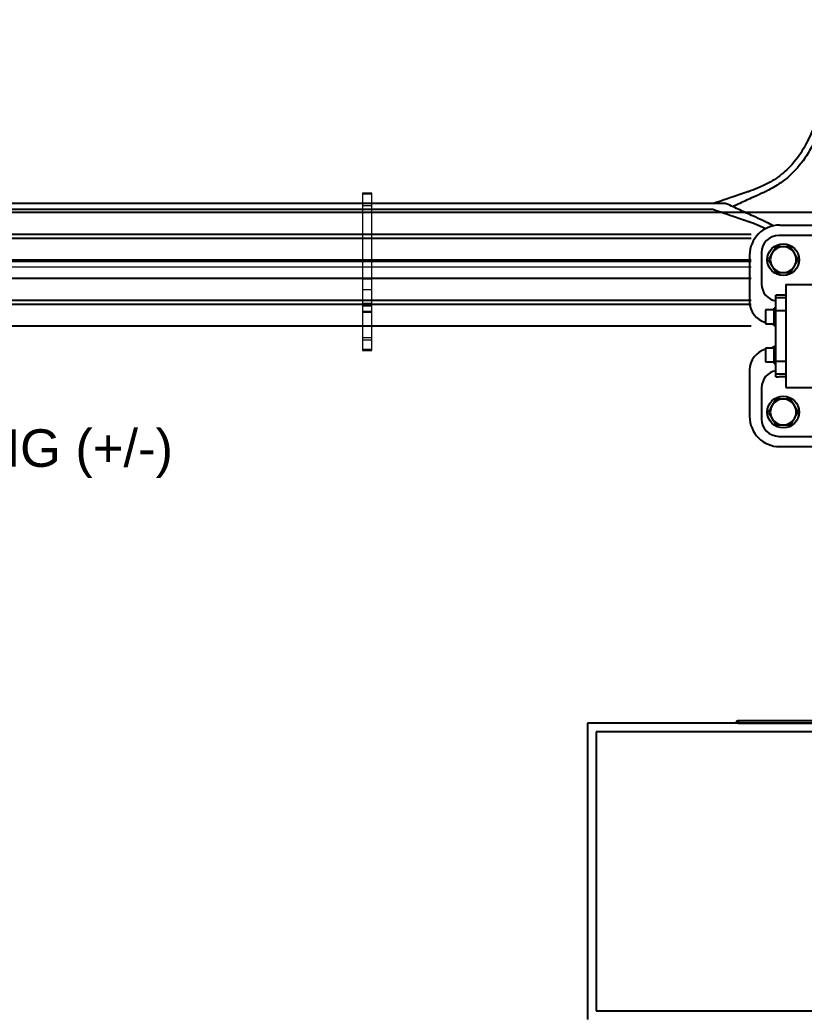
# Model space of a CAD drawing. Header units: inches. Extents: x -1851 to 6314, y -1304 to 4687.
# Drawn here: x -1612.4 to -1570.6, y 593.3 to 646.4 of the extents above; entities that cross this region are included whole.
import ezdxf
from ezdxf import colors
from ezdxf.entities.mleader import LeaderData, LeaderLine
from ezdxf.math import Vec2, Vec3

# ---------------------------------------------------------------- set-up
doc = ezdxf.new("R2010")
doc.units = ezdxf.units.IN
doc.header["$MEASUREMENT"] = 0
for name, color, linetype in [('DC FEEEDERS', 1, 'Continuous'), ('DC STRING CABLES', 30, 'Continuous'), ('E-ARRY-TABL', 9, 'Continuous'), ('G-ANNO-TEXT', 1, 'Continuous'), ('WIRE MANAGEMENT', 4, 'Continuous')]:
    doc.layers.add(name, color=color, linetype=linetype)
doc.styles.add('NEI-A', font='arial.ttf')

msp = doc.modelspace()

# ---------------------------------------------------------------- linework, layer by layer
at = {"layer": 'DC FEEEDERS'}
for points in [[(-1802.81593, 636.10711), (-1568.90427, 636.10711)], [(-1798.37762, 634.94711), (-1573.39505, 634.94711)], [(-1798.37762, 634.72517), (-1573.39505, 634.72517)], [(-1798.37762, 633.56517), (-1573.39505, 633.56517)], [(-1798.37762, 632.58777), (-1573.39505, 632.58777)], [(-1798.37762, 631.42777), (-1573.39505, 631.42777)], [(-1798.37762, 631.20583), (-1573.39505, 631.20583)]]:
    msp.add_lwpolyline(points, dxfattribs=at)
at = {"layer": 'DC STRING CABLES', "flags": 128}
for points in [[(-1574.7544, 636.58143), (-1701.68541, 636.58143)], [(-1575.43055, 636.24897), (-1701.68541, 636.24897)]]:
    msp.add_lwpolyline(points, dxfattribs=at)
at = {"layer": 'DC STRING CABLES'}
for points, knots in [([(-1568.90427, 646.36494), (-1569.00508, 645.40175), (-1569.14003, 644.41813), (-1569.44169, 642.80082), (-1569.57514, 642.1825), (-1569.95928, 640.85915), (-1570.22609, 640.15909), (-1570.80142, 639.17687), (-1571.03903, 638.84749), (-1571.54377, 638.31202), (-1571.79892, 638.09523), (-1572.34346, 637.72799), (-1572.63235, 637.57453), (-1573.09532, 637.37156), (-1573.26291, 637.30614), (-1573.43291, 637.24635), (-1573.48344, 637.22858), (-1573.53418, 637.21131), (-1573.58491, 637.19404), (-1573.85924, 637.10066), (-1574.13356, 637.00727), (-1574.40788, 636.91389), (-1574.73343, 636.80307), (-1575.05897, 636.69225), (-1575.38452, 636.58143)], [5.15457521, 5.15457521, 5.15457521, 5.15457521, 7.98993795, 7.98993795, 9.67658056, 9.67658056, 11.68586125, 11.68586125, 12.79963808, 12.79963808, 13.7036105, 13.7036105, 14.60758292, 14.60758292, 15.10582563, 15.10582563, 15.10582563, 15.25390059, 15.25390059, 15.25390059, 16.0544781, 16.0544781, 16.0544781, 17.00455102, 17.00455102, 17.00455102, 17.00455102]), ([(-1568.90427, 643.89398), (-1568.93513, 643.71212), (-1568.96763, 643.52929), (-1569.11201, 642.7549), (-1569.24267, 642.14567), (-1569.61127, 640.85447), (-1569.86096, 640.17348), (-1570.4115, 639.16567), (-1570.65135, 638.80608), (-1571.19637, 638.17856), (-1571.49761, 637.90562), (-1572.06291, 637.51142), (-1572.3109, 637.36973), (-1572.56502, 637.24635), (-1572.63706, 637.21138), (-1572.70959, 637.17787), (-1572.78213, 637.14436), (-1572.94844, 637.06754), (-1573.11474, 636.99072), (-1573.28105, 636.91389), (-1573.52096, 636.80307), (-1573.76086, 636.69225), (-1574.00076, 636.58143), (-1574.12637, 636.52341), (-1574.25198, 636.46539), (-1574.37758, 636.40736)], [7.47877278, 7.47877278, 7.47877278, 7.47877278, 7.9877747, 7.9877747, 9.62277321, 9.62277321, 11.50333496, 11.50333496, 12.62233368, 12.62233368, 13.6409475, 13.6409475, 14.3830075, 14.3830075, 14.3830075, 14.59337778, 14.59337778, 14.59337778, 15.07571963, 15.07571963, 15.07571963, 15.77151121, 15.77151121, 15.77151121, 16.13580442, 16.13580442, 16.13580442, 16.13580442]), ([(-1572.63522, 635.23209), (-1572.73251, 635.28111), (-1572.83113, 635.32734), (-1573.09532, 635.44316), (-1573.26291, 635.50858), (-1573.43291, 635.56837), (-1573.48344, 635.58614), (-1573.53418, 635.60341), (-1573.58491, 635.62069), (-1573.85924, 635.71407), (-1574.13356, 635.80745), (-1574.40788, 635.90083), (-1574.73343, 636.01166), (-1575.05897, 636.12248), (-1575.38452, 636.2333), (-1575.39986, 636.23852), (-1575.41521, 636.24374), (-1575.43055, 636.24897)], [14.30565661, 14.30565661, 14.30565661, 14.30565661, 14.60758292, 14.60758292, 15.10582563, 15.10582563, 15.10582563, 15.25390059, 15.25390059, 15.25390059, 16.0544781, 16.0544781, 16.0544781, 17.00455102, 17.00455102, 17.00455102, 17.04933094, 17.04933094, 17.04933094, 17.04933094]), ([(-1572.21938, 635.38635), (-1572.33307, 635.45127), (-1572.4484, 635.51175), (-1572.56502, 635.56837), (-1572.63706, 635.60335), (-1572.70959, 635.63686), (-1572.78213, 635.67036), (-1572.94844, 635.74719), (-1573.11474, 635.82401), (-1573.28105, 635.90083), (-1573.52096, 636.01166), (-1573.76086, 636.12248), (-1574.00076, 636.2333), (-1574.24067, 636.34412), (-1574.48057, 636.45494), (-1574.72048, 636.56576), (-1574.73178, 636.57098), (-1574.74309, 636.57621), (-1574.7544, 636.58143)], [14.04246119, 14.04246119, 14.04246119, 14.04246119, 14.3830075, 14.3830075, 14.3830075, 14.59337778, 14.59337778, 14.59337778, 15.07571963, 15.07571963, 15.07571963, 15.77151121, 15.77151121, 15.77151121, 16.46730279, 16.46730279, 16.46730279, 16.50009763, 16.50009763, 16.50009763, 16.50009763])]:
    msp.add_open_spline(points, degree=3, knots=knots, dxfattribs=at)
at = {"layer": 'E-ARRY-TABL'}
for p, q in [((-1571.87543, 635.4237), (-1569.58658, 635.4237)), ((-1569.88977, 634.87437), (-1571.92441, 634.87437)), ((-1573.47763, 633.8215), (-1573.47763, 631.33518)), ((-1572.83995, 633.95883), (-1572.83995, 632.28048)), ((-1571.5582, 632.26508), (-1571.5582, 626.77184)), ((-1571.5582, 632.26508), (-1560.29705, 632.26508)), ((-1571.52443, 626.77184), (-1571.52443, 632.26508)), ((-1571.5582, 631.69745), (-1572.08463, 631.69745)), ((-1572.08463, 631.5568), (-1572.08463, 631.69745)), ((-1572.08463, 630.85978), (-1572.08463, 631.5568)), ((-1572.08463, 631.5568), (-1571.5582, 631.5568)), ((-1572.17618, 630.90036), (-1572.63395, 630.90036)), ((-1572.63395, 630.90036), (-1572.63395, 630.16792)), ((-1572.08463, 630.99191), (-1572.17618, 630.99191)), ((-1572.17618, 630.07637), (-1572.17618, 630.99191)), ((-1571.5582, 630.85978), (-1572.08463, 630.85978)), ((-1572.08463, 628.17715), (-1572.08463, 630.85978)), ((-1572.63395, 630.16792), (-1572.17618, 630.16792)), ((-1572.17618, 630.07637), (-1572.08463, 630.07637)), ((-1572.17618, 628.86901), (-1572.63395, 628.86901)), ((-1572.63395, 628.86901), (-1572.63395, 628.13657)), ((-1572.08463, 628.96056), (-1572.17618, 628.96056)), ((-1572.17618, 628.04502), (-1572.17618, 628.96056)), ((-1573.47763, 627.70175), (-1573.47763, 625.21543)), ((-1572.63395, 628.13657), (-1572.17618, 628.13657)), ((-1572.17618, 628.04502), (-1572.08463, 628.04502)), ((-1572.08463, 628.17715), (-1571.5582, 628.17715)), ((-1572.08463, 627.48013), (-1572.08463, 628.17715)), ((-1572.08463, 627.33948), (-1572.08463, 627.48013)), ((-1571.5582, 627.48013), (-1572.08463, 627.48013)), ((-1572.08463, 627.33948), (-1571.97019, 627.33948)), ((-1572.83995, 626.75645), (-1572.83995, 625.07809)), ((-1571.5582, 626.77184), (-1560.29705, 626.77184)), ((-1571.92441, 624.16255), (-1569.88977, 624.16255)), ((-1571.87543, 623.61323), (-1569.58658, 623.61323)), ((-1582.11093, 608.87026), (-1582.11093, 593.07719)), ((-1549.60926, 608.87026), (-1582.11093, 608.87026)), ((-1576.28581, 608.87175), (-1576.31192, 608.87026)), ((-1574.09119, 608.87175), (-1576.28581, 608.87175)), ((-1569.28066, 608.99077), (-1574.11688, 608.99077)), ((-1574.09119, 608.87175), (-1574.04037, 608.87175)), ((-1574.09119, 608.87175), (-1574.09119, 608.87026)), ((-1574.04037, 608.87175), (-1569.20415, 608.87175)), ((-1574.04037, 608.87175), (-1574.04037, 608.87026)), ((-1550.06703, 608.41249), (-1581.65316, 608.41249)), ((-1581.65316, 608.41249), (-1581.65316, 593.53496)), ((-1581.65316, 593.53496), (-1550.06703, 593.53496))]:
    msp.add_line(p, q, dxfattribs=at)
for points in [[(-1572.17618, 630.08642), (-1572.26555, 630.13779), (-1572.33916, 630.16792)], [(-1572.08463, 630.01195), (-1572.08519, 630.01249), (-1572.16179, 630.07637)], [(-1572.33916, 628.86901), (-1572.26555, 628.89914), (-1572.17618, 628.95051)], [(-1572.16179, 628.96056), (-1572.08519, 629.02444), (-1572.08463, 629.02497)], [(-1574.04037, 608.87175), (-1574.0462, 608.9173), (-1574.06278, 608.95591), (-1574.0876, 608.98171), (-1574.11688, 608.99077), (-1574.14616, 608.98171), (-1574.17098, 608.95591), (-1574.18756, 608.9173), (-1574.19338, 608.87175), (-1574.19338, 608.87026)], [(-1574.08745, 608.87175), (-1574.09021, 608.8911), (-1574.09797, 608.90682), (-1574.10926, 608.91597), (-1574.12199, 608.91683), (-1574.13376, 608.90925), (-1574.14236, 608.89464), (-1574.14619, 608.87574), (-1574.1463, 608.87175)]]:
    msp.add_lwpolyline(points, dxfattribs=at)
for centre in [(-1571.68889, 633.58117), (-1571.68889, 625.45576)]:
    msp.add_circle(centre, 0.84687, dxfattribs=at)
for centre, radius, start, end in [((-1571.87543, 633.8215), 1.6022, 90, 180), ((-1571.92441, 633.95883), 0.91554, 90, 180), ((-1571.68889, 633.58117), 0.68666, 90, 150), ((-1571.68889, 633.58117), 0.68666, 30, 90), ((-1571.68889, 633.58117), 0.68666, 150, 210), ((-1571.68889, 633.58117), 0.68666, 330, 30), ((-1571.68889, 633.58117), 0.68666, 210, 270), ((-1571.68889, 633.58117), 0.68666, 270, 330), ((-1571.92441, 632.28048), 0.91554, 180, 260), ((-1572.3332, 631.33518), 1.14443, 180, 254.763731), ((-1572.3332, 627.70175), 1.14443, 105.236269, 180), ((-1571.92441, 626.75645), 0.91554, 100, 180), ((-1571.68889, 625.45576), 0.68666, 90, 150), ((-1571.68889, 625.45576), 0.68666, 30, 90), ((-1571.68889, 625.45576), 0.68666, 150, 210), ((-1571.68889, 625.45576), 0.68666, 330, 30), ((-1571.87543, 625.21543), 1.6022, 180, 270), ((-1571.92441, 625.07809), 0.91554, 180, 270), ((-1571.68889, 625.45576), 0.68666, 210, 270), ((-1571.68889, 625.45576), 0.68666, 270, 330)]:
    msp.add_arc(centre, radius, start, end, dxfattribs=at)
for points, knots in [([(-1572.08533, 634.26783), (-1572.11752, 634.21207), (-1572.18249, 634.09953), (-1572.24966, 633.9832), (-1572.28355, 633.9245)], [0, 0, 0, 0, 0.49545796, 1, 1, 1, 1]), ([(-1571.68889, 634.26783), (-1571.72099, 634.26783), (-1571.80382, 634.26783), (-1571.93707, 634.26783), (-1572.03573, 634.26783), (-1572.08533, 634.26783)], [0, 0, 0, 0, 0.23935703, 0.61757863, 1, 1, 1, 1]), ([(-1571.29245, 634.26783), (-1571.32097, 634.26783), (-1571.39957, 634.26783), (-1571.53168, 634.26783), (-1571.63626, 634.26783), (-1571.68889, 634.26783)], [0, 0, 0, 0, 0.22054197, 0.60774305, 1, 1, 1, 1]), ([(-1571.09423, 633.9245), (-1571.09893, 633.93264), (-1571.13451, 633.99427), (-1571.20159, 634.11047), (-1571.26198, 634.21506), (-1571.29245, 634.26783)], [0, 0, 0, 0, 0.07010368, 0.53079148, 1, 1, 1, 1]), ([(-1572.28355, 633.9245), (-1572.28825, 633.91636), (-1572.32383, 633.85473), (-1572.39092, 633.73854), (-1572.4513, 633.63395), (-1572.48177, 633.58117)], [0, 0, 0, 0, 0.07010368, 0.53079148, 1, 1, 1, 1]), ([(-1572.48177, 633.58117), (-1572.44958, 633.52542), (-1572.3846, 633.41288), (-1572.31744, 633.29654), (-1572.28355, 633.23785)], [0, 0, 0, 0, 0.49545796, 1, 1, 1, 1]), ([(-1570.89601, 633.58117), (-1570.9282, 633.63693), (-1570.99317, 633.74947), (-1571.06034, 633.86581), (-1571.09423, 633.9245)], [0, 0, 0, 0, 0.49545796, 1, 1, 1, 1]), ([(-1571.09423, 633.23785), (-1571.08953, 633.24599), (-1571.05395, 633.30761), (-1570.98686, 633.42381), (-1570.92648, 633.5284), (-1570.89601, 633.58117)], [0, 0, 0, 0, 0.07010368, 0.53079148, 1, 1, 1, 1]), ([(-1572.28355, 633.23785), (-1572.27885, 633.22971), (-1572.24327, 633.16808), (-1572.17618, 633.05188), (-1572.1158, 632.94729), (-1572.08533, 632.89452)], [0, 0, 0, 0, 0.07010368, 0.53079148, 1, 1, 1, 1]), ([(-1571.29245, 632.89452), (-1571.26026, 632.95028), (-1571.19528, 633.06281), (-1571.12812, 633.17915), (-1571.09423, 633.23785)], [0, 0, 0, 0, 0.49545796, 1, 1, 1, 1]), ([(-1572.08533, 632.89452), (-1572.03623, 632.89452), (-1571.93758, 632.89452), (-1571.80434, 632.89452), (-1571.72099, 632.89452), (-1571.68889, 632.89452)], [0, 0, 0, 0, 0.37855597, 0.76064256, 1, 1, 1, 1]), ([(-1571.68889, 632.89452), (-1571.63698, 632.89452), (-1571.53241, 632.89452), (-1571.40027, 632.89452), (-1571.32097, 632.89452), (-1571.29245, 632.89452)], [0, 0, 0, 0, 0.38687002, 0.77945855, 1, 1, 1, 1]), ([(-1571.97019, 627.33948), (-1571.96767, 627.33975), (-1571.96264, 627.34029), (-1571.92343, 627.34408), (-1571.86555, 627.34831), (-1571.79315, 627.35137), (-1571.71482, 627.35183), (-1571.64074, 627.34958), (-1571.5854, 627.34612), (-1571.56487, 627.34429), (-1571.5582, 627.3437)], [0, 0, 0, 0, 0.13349724, 0.26697685, 0.40091475, 0.53516247, 0.66890859, 0.8021239, 0.93560731, 1, 1, 1, 1]), ([(-1572.08533, 626.14241), (-1572.11752, 626.08665), (-1572.18249, 625.97411), (-1572.24966, 625.85778), (-1572.28355, 625.79908)], [0, 0, 0, 0, 0.49545796, 1, 1, 1, 1]), ([(-1571.68889, 626.14241), (-1571.72099, 626.14241), (-1571.80382, 626.14241), (-1571.93707, 626.14241), (-1572.03573, 626.14241), (-1572.08533, 626.14241)], [0, 0, 0, 0, 0.23935703, 0.61757863, 1, 1, 1, 1]), ([(-1571.29245, 626.14241), (-1571.32097, 626.14241), (-1571.39957, 626.14241), (-1571.53168, 626.14241), (-1571.63626, 626.14241), (-1571.68889, 626.14241)], [0, 0, 0, 0, 0.22054197, 0.60774305, 1, 1, 1, 1]), ([(-1571.09423, 625.79908), (-1571.09893, 625.80722), (-1571.13451, 625.86885), (-1571.20159, 625.98505), (-1571.26198, 626.08964), (-1571.29245, 626.14241)], [0, 0, 0, 0, 0.07010368, 0.53079148, 1, 1, 1, 1]), ([(-1572.28355, 625.79908), (-1572.28825, 625.79094), (-1572.32383, 625.72931), (-1572.39092, 625.61312), (-1572.4513, 625.50853), (-1572.48177, 625.45576)], [0, 0, 0, 0, 0.07010368, 0.53079148, 1, 1, 1, 1]), ([(-1570.89601, 625.45576), (-1570.9282, 625.51151), (-1570.99317, 625.62405), (-1571.06034, 625.74039), (-1571.09423, 625.79908)], [0, 0, 0, 0, 0.49545796, 1, 1, 1, 1]), ([(-1572.48177, 625.45576), (-1572.44958, 625.4), (-1572.3846, 625.28746), (-1572.31744, 625.17112), (-1572.28355, 625.11243)], [0, 0, 0, 0, 0.49545796, 1, 1, 1, 1]), ([(-1572.28355, 625.11243), (-1572.27885, 625.10429), (-1572.24327, 625.04266), (-1572.17618, 624.92646), (-1572.1158, 624.82187), (-1572.08533, 624.7691)], [0, 0, 0, 0, 0.07010368, 0.53079148, 1, 1, 1, 1]), ([(-1571.29245, 624.7691), (-1571.26026, 624.82486), (-1571.19528, 624.9374), (-1571.12812, 625.05373), (-1571.09423, 625.11243)], [0, 0, 0, 0, 0.49545796, 1, 1, 1, 1]), ([(-1571.09423, 625.11243), (-1571.08953, 625.12057), (-1571.05395, 625.1822), (-1570.98686, 625.29839), (-1570.92648, 625.40298), (-1570.89601, 625.45576)], [0, 0, 0, 0, 0.07010368, 0.53079148, 1, 1, 1, 1]), ([(-1572.08533, 624.7691), (-1572.03623, 624.7691), (-1571.93758, 624.7691), (-1571.80434, 624.7691), (-1571.72099, 624.7691), (-1571.68889, 624.7691)], [0, 0, 0, 0, 0.37855597, 0.76064256, 1, 1, 1, 1]), ([(-1571.68889, 624.7691), (-1571.63698, 624.7691), (-1571.53241, 624.7691), (-1571.40027, 624.7691), (-1571.32097, 624.7691), (-1571.29245, 624.7691)], [0, 0, 0, 0, 0.38687002, 0.77945855, 1, 1, 1, 1])]:
    msp.add_open_spline(points, degree=3, knots=knots, dxfattribs=at)
at = {"layer": 'WIRE MANAGEMENT', "color": 4, "linetype": 'Continuous', "lineweight": 18, "elevation": 0.11854, "flags": 128}
msp.add_lwpolyline([(-1593.60172, 637.13195), (-1594.10172, 637.13195), (-1594.10172, 628.73195), (-1593.60172, 628.73195)], close=True, dxfattribs=at)
for points in [[(-1593.60172, 637.13195), (-1594.10172, 637.13195)], [(-1593.60172, 637.07086), (-1594.10172, 637.07086)], [(-1593.60172, 636.58736), (-1594.10172, 636.58736)], [(-1593.60172, 636.45929), (-1594.10172, 636.45929)], [(-1798.37762, 633.47839), (-1573.39505, 633.47839)], [(-1798.37762, 633.20032), (-1573.39505, 633.20032)], [(-1593.60172, 632.54914), (-1594.10172, 632.54914)], [(-1593.60172, 631.96688), (-1594.10172, 631.96688)], [(-1593.60172, 631.24068), (-1594.10172, 631.24068)], [(-1593.60172, 631.1051), (-1594.10172, 631.1051)], [(-1593.60172, 630.82002), (-1594.10172, 630.82002)], [(-1593.60172, 630.75879), (-1594.10172, 630.75879)], [(-1593.60172, 629.41767), (-1594.10172, 629.41767)], [(-1593.60172, 629.28209), (-1594.10172, 629.28209)], [(-1593.60172, 628.79303), (-1594.10172, 628.79303)], [(-1593.60172, 628.73195), (-1594.10172, 628.73195)]]:
    msp.add_lwpolyline(points, dxfattribs=at)

# ---------------------------------------------------------------- leaders
at = {"layer": 'G-ANNO-TEXT'}
ml = msp.add_multileader_mtext('Standard', dxfattribs=at)
ml.set_content('\\pxql,t3.00005;DC FEEDER CABLING (+/-)', color=256, style='NEI-A')
ml.set_leader_properties()
ml.build(insert=Vec2(0, 0))
ml.multileader.update_dxf_attribs({"dogleg_length": 3.07146, "arrow_head_size": 3})
ctx = ml.context
ctx.base_point, ctx.char_height, ctx.arrow_head_size, ctx.landing_gap_size, ctx.plane_origin = Vec3(-1640.89339, 623.24296), 2, 3, 1.53573, Vec3(-860.82593, 79.83078)
notes = []
notes.append((ctx, [(0, (1, 1, 0), (-1641.79307, 623.24296), (1, 0), 0.89968, [(1, [(-1650.51042, 630.56561)], 0, [])])]))
ctx.mtext.insert, ctx.mtext.width, ctx.mtext.flow_direction = Vec3(-1639.35766, 624.53695), 35.0813915, 5
ctx.mtext.has_bg_fill, ctx.mtext.bg_color, ctx.mtext.bg_scale_factor, ctx.mtext.bg_transparency, ctx.mtext.use_window_bg_color = 1, -1073741824, 1.5, 0, 1
for ctx, leaders in notes:
    for number, flags, end, landing, length, lines in leaders:
        leader = LeaderData()
        leader.index, (leader.has_last_leader_line, leader.has_dogleg_vector, leader.attachment_direction) = number, flags
        leader.last_leader_point, leader.dogleg_vector, leader.dogleg_length = Vec3(end), Vec3(landing), length
        for number, points, colour, breaks in lines:
            line = LeaderLine()
            line.index, line.vertices, line.color, line.breaks = number, Vec3.list(points), colors.encode_raw_color(colour), breaks
            leader.lines.append(line)
        ctx.leaders.append(leader)

# ---------------------------------------------------------------- next in the draw order: linework, layer by layer
at = {"layer": 'DC FEEEDERS'}
msp.add_lwpolyline([(-1798.37762, 630.04583), (-1573.39505, 630.04583)], dxfattribs=at)

doc.saveas('drawing.dxf')
